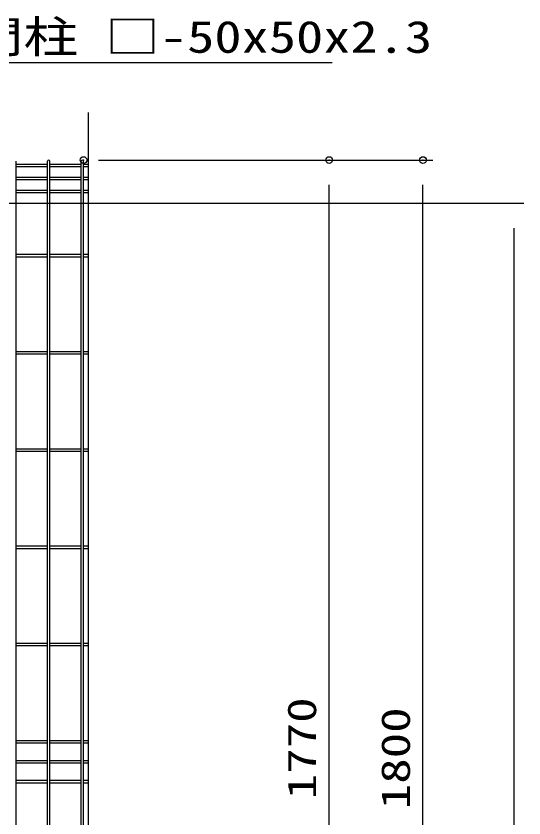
# Model space of a CAD drawing. Units: millimetres, scale not verified. Extents: x -4455 to 4455, y -3150 to 3150.
# Drawn here: x -1300 to -537, y -222 to 983 of the extents above; entities that cross this region are included whole.
import ezdxf
from ezdxf.enums import TextEntityAlignment as Align

# ---------------------------------------------------------------- set-up
doc = ezdxf.new("R2010")
doc.units = ezdxf.units.MM
doc.header["$LTSCALE"] = 20
doc.header["$PDMODE"] = 32
doc.header["$PDSIZE"] = 10
doc.layers.add('0-7_DEFPOINTS', color=7, linetype='Continuous')
for name, color, linetype, lineweight in [('0-9_J180', 2, 'Continuous', 25), ('0-A_LAYER15', 1, 'Continuous', 25), ('0-B_EXTCNT-L', 4, 'Continuous', 25), ('1-9_LAYER12', 3, 'Continuous', 25)]:
    doc.layers.add(name, color=color, linetype=linetype, lineweight=lineweight)
doc.styles.add('ＭＳ ゴシック', font='')
doc.styles.get('ＭＳ ゴシック').set_extended_font_data('MS Gothic')

msp = doc.modelspace()

# ---------------------------------------------------------------- linework, layer by layer
at = {"layer": '0-7_DEFPOINTS'}
for p in [(-1198.33, 766.88), (-829.29, 766.88), (-688.4, 766.88)]:
    msp.add_point(p, dxfattribs=at)
at = {"layer": '0-9_J180'}
for p, q in [((-1299.87, -1001.32), (-1299.87, 765.08)), ((-1252.7, 760.25), (-1299.87, 760.25)), ((-1252.7, -1001.32), (-1252.7, 765.08)), ((-1249.1, -1001.32), (-1249.1, 765.08)), ((-1201.93, 760.25), (-1249.1, 760.25)), ((-1201.93, -1001.32), (-1201.93, 765.08)), ((-1198.33, -1001.32), (-1198.33, 765.08)), ((-1191.32, 760.25), (-1198.33, 760.25)), ((-1252.7, 756.65), (-1299.87, 756.65)), ((-1201.93, 756.65), (-1249.1, 756.65)), ((-1191.32, 756.65), (-1198.33, 756.65)), ((-1252.7, 740.68), (-1299.87, 740.68)), ((-1252.7, 737.08), (-1299.87, 737.08)), ((-1201.93, 740.68), (-1249.1, 740.68)), ((-1201.93, 737.08), (-1249.1, 737.08)), ((-1191.32, 740.68), (-1198.33, 740.68)), ((-1191.32, 737.08), (-1198.33, 737.08)), ((-1252.7, 721.1), (-1299.87, 721.1)), ((-1252.7, 717.5), (-1299.87, 717.5)), ((-1201.93, 721.1), (-1249.1, 721.1)), ((-1201.93, 717.5), (-1249.1, 717.5)), ((-1191.32, 721.1), (-1198.33, 721.1)), ((-1191.32, 717.5), (-1198.33, 717.5)), ((-1252.7, 624.68), (-1299.87, 624.68)), ((-1252.7, 621.08), (-1299.87, 621.08)), ((-1201.93, 624.68), (-1249.1, 624.68)), ((-1201.93, 621.08), (-1249.1, 621.08)), ((-1191.32, 624.68), (-1198.33, 624.68)), ((-1191.32, 621.08), (-1198.33, 621.08)), ((-1252.7, 478.58), (-1299.87, 478.58)), ((-1252.7, 474.98), (-1299.87, 474.98)), ((-1201.93, 478.58), (-1249.1, 478.58)), ((-1201.93, 474.98), (-1249.1, 474.98)), ((-1191.32, 478.58), (-1198.33, 478.58)), ((-1191.32, 474.98), (-1198.33, 474.98)), ((-1252.7, 332.48), (-1299.87, 332.48)), ((-1252.7, 328.88), (-1299.87, 328.88)), ((-1201.93, 332.48), (-1249.1, 332.48)), ((-1201.93, 328.88), (-1249.1, 328.88)), ((-1191.32, 332.48), (-1198.33, 332.48)), ((-1191.32, 328.88), (-1198.33, 328.88)), ((-1252.7, 186.38), (-1299.87, 186.38)), ((-1252.7, 182.78), (-1299.87, 182.78)), ((-1201.93, 186.38), (-1249.1, 186.38)), ((-1201.93, 182.78), (-1249.1, 182.78)), ((-1191.32, 186.38), (-1198.33, 186.38)), ((-1191.32, 182.78), (-1198.33, 182.78)), ((-1252.7, 40.28), (-1299.87, 40.28)), ((-1252.7, 36.68), (-1299.87, 36.68)), ((-1201.93, 40.28), (-1249.1, 40.28)), ((-1201.93, 36.68), (-1249.1, 36.68)), ((-1191.32, 40.28), (-1198.33, 40.28)), ((-1191.32, 36.68), (-1198.33, 36.68)), ((-1252.7, -105.82), (-1299.87, -105.82)), ((-1201.93, -105.82), (-1249.1, -105.82)), ((-1191.32, -105.82), (-1198.33, -105.82)), ((-1252.7, -109.42), (-1299.87, -109.42)), ((-1201.93, -109.42), (-1249.1, -109.42)), ((-1191.32, -109.42), (-1198.33, -109.42)), ((-1252.7, -135.82), (-1299.87, -135.82)), ((-1252.7, -139.42), (-1299.87, -139.42)), ((-1201.93, -135.82), (-1249.1, -135.82)), ((-1201.93, -139.42), (-1249.1, -139.42)), ((-1191.32, -135.82), (-1198.33, -135.82)), ((-1191.32, -139.42), (-1198.33, -139.42)), ((-1252.7, -165.82), (-1299.87, -165.82)), ((-1201.93, -165.82), (-1249.1, -165.82)), ((-1191.32, -165.82), (-1198.33, -165.82)), ((-1252.7, -169.42), (-1299.87, -169.42)), ((-1201.93, -169.42), (-1249.1, -169.42)), ((-1191.32, -169.42), (-1198.33, -169.42))]:
    msp.add_line(p, q, dxfattribs=at)
for centre in [(-1250.9, 765.08), (-1200.13, 765.08)]:
    msp.add_arc(centre, 1.8, 0, 180, dxfattribs=at)
at = {"layer": '0-A_LAYER15'}
for p, q in [((-1175.83, 766.88), (-814.29, 766.88)), ((-1175.83, 766.88), (-673.4, 766.88)), ((-1492.32, 701.88), (-536.69, 701.88))]:
    msp.add_line(p, q, dxfattribs=at)
at = {"layer": '0-A_LAYER15', "color": 2}
for p, q in [((-829.29, -965.62), (-829.29, 729.38)), ((-688.4, -995.62), (-688.4, 729.38)), ((-551.69, 664.38), (-551.69, -1295.62))]:
    msp.add_line(p, q, dxfattribs=at)
at = {"layer": '0-B_EXTCNT-L'}
msp.add_line((-1191.32, 838.45), (-1191.32, -1391.72), dxfattribs=at)
at = {"layer": '1-9_LAYER12'}
msp.add_lwpolyline([(-825.06, 912.85), (-1379.4, 912.85), (-1529.13, 678.93)], dxfattribs=at)

# ---------------------------------------------------------------- texts
at = {"layer": '0-A_LAYER15', "color": 3, "style": 'ＭＳ ゴシック', "width": 1.3}
for s, p in [('1770', (-835.96, -193.71)), ('1800', (-695.07, -208.71))]:
    msp.add_text(s, height=43.26, rotation=90, dxfattribs=at).set_placement(p, align=Align.BOTTOM_LEFT)
at = {"layer": '1-9_LAYER12', "style": 'ＭＳ ゴシック', "width": 1.25}
msp.add_text('門柱 □-50x50x2.3', height=48.11, dxfattribs=at).set_placement((-1370.73, 913.59), align=Align.BOTTOM_LEFT)

doc.saveas('drawing.dxf')
